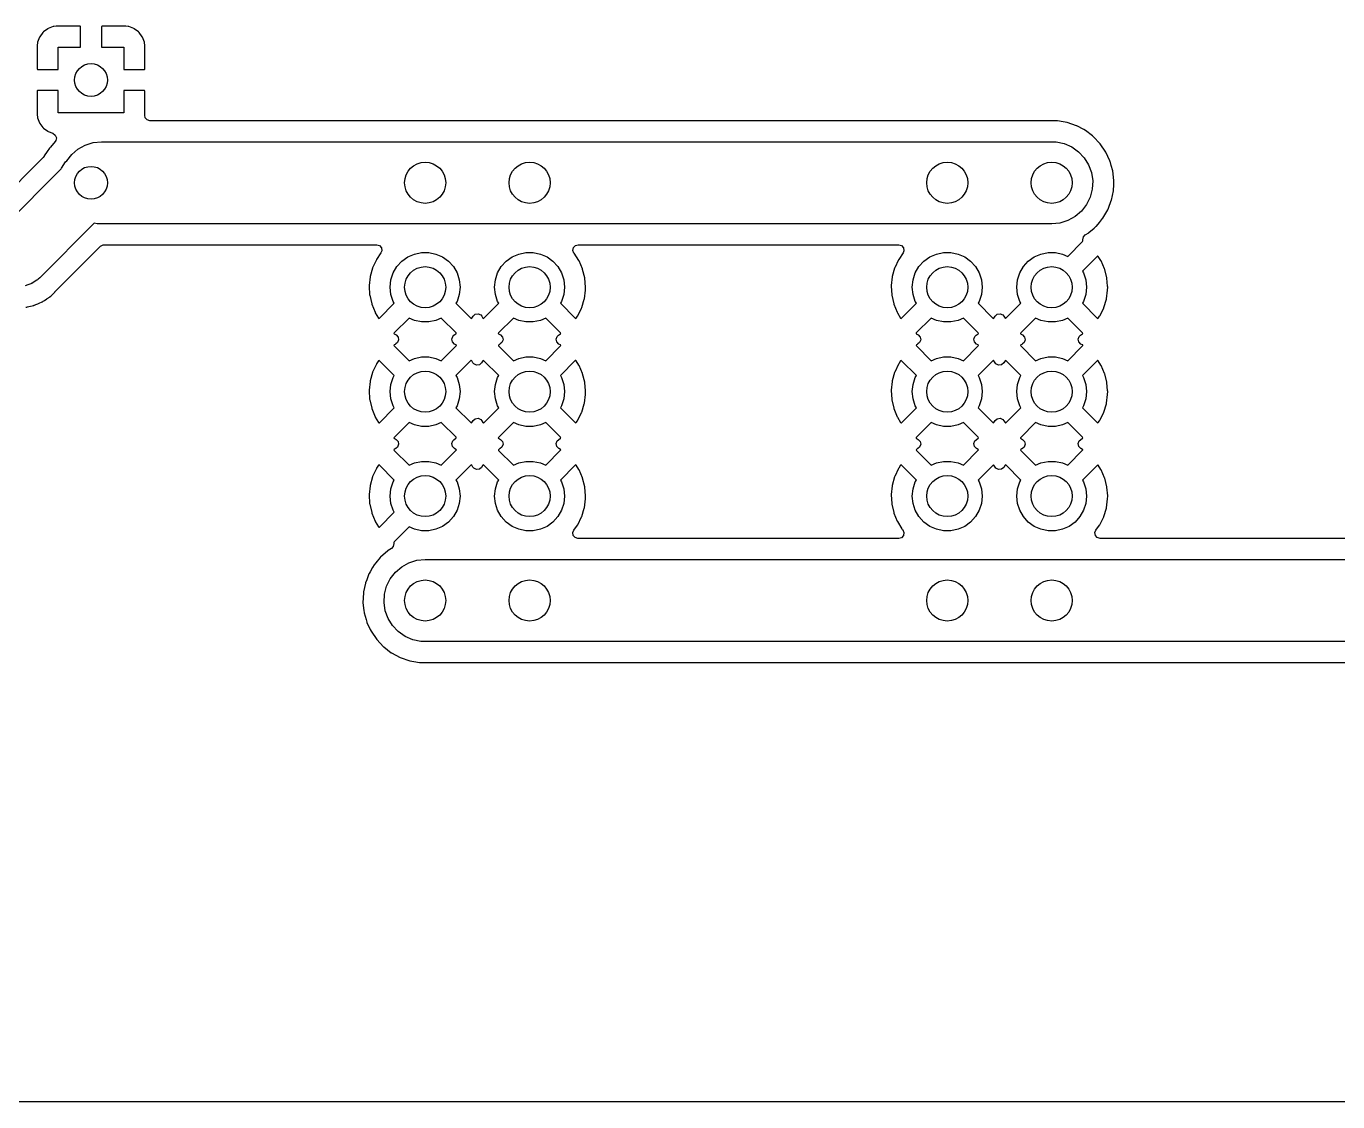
# Model space of a CAD drawing. Extents: x 80 to 223, y -132 to -72.
# Drawn here: x 158.95 to 190.85, y -131.83 to -105.67 of the extents above; entities that cross this region are included whole.
import ezdxf

# ---------------------------------------------------------------- set-up
doc = ezdxf.new("R2010")
doc.units = 0
doc.layers.add('BLACK', color=7, linetype='CONTINUOUS')

msp = doc.modelspace()

# ---------------------------------------------------------------- linework, layer by layer
at = {"layer": 'BLACK', "linetype": 'CONTINUOUS'}
for p, q in [((159.36, -105.818), (159.283, -105.92)), ((159.372, -105.806), (159.36, -105.818)), ((159.474, -105.729), (159.372, -105.806)), ((159.49, -105.721), (159.474, -105.729)), ((159.61, -105.676), (159.49, -105.721)), ((159.626, -105.672), (159.61, -105.676)), ((159.677, -105.666), (159.626, -105.672)), ((159.683, -105.666), (159.677, -105.666)), ((160.26, -105.666), (159.683, -105.666)), ((160.268, -105.668), (160.26, -105.666)), ((160.27, -105.669), (160.268, -105.668)), ((160.274, -105.684), (160.27, -105.669)), ((160.274, -106.174), (160.274, -105.684)), ((160.784, -105.672), (160.782, -105.68)), ((160.782, -105.68), (160.782, -106.174)), ((160.785, -105.67), (160.784, -105.672)), ((160.8, -105.666), (160.785, -105.67)), ((161.373, -105.666), (160.8, -105.666)), ((161.379, -105.666), (161.373, -105.666)), ((161.43, -105.672), (161.379, -105.666)), ((161.446, -105.676), (161.43, -105.672)), ((161.566, -105.721), (161.446, -105.676)), ((161.582, -105.729), (161.566, -105.721)), ((161.684, -105.806), (161.582, -105.729)), ((161.696, -105.818), (161.684, -105.806)), ((161.773, -105.92), (161.696, -105.818)), ((159.226, -106.072), (159.22, -106.123)), ((159.22, -106.123), (159.22, -106.129)), ((159.22, -106.129), (159.22, -106.702)), ((159.23, -106.056), (159.226, -106.072)), ((159.275, -105.936), (159.23, -106.056)), ((159.283, -105.92), (159.275, -105.936)), ((159.728, -106.72), (159.728, -106.174)), ((159.728, -106.174), (160.274, -106.174)), ((160.782, -106.174), (161.328, -106.174)), ((161.328, -106.174), (161.328, -106.72)), ((161.781, -105.936), (161.773, -105.92)), ((161.826, -106.056), (161.781, -105.936)), ((161.83, -106.072), (161.826, -106.056)), ((161.836, -106.123), (161.83, -106.072)), ((161.836, -106.129), (161.836, -106.123)), ((161.836, -106.706), (161.836, -106.129)), ((159.22, -106.702), (159.224, -106.717)), ((159.224, -106.717), (159.226, -106.718)), ((159.226, -106.718), (159.234, -106.72)), ((159.234, -106.72), (159.728, -106.72)), ((161.328, -106.72), (161.818, -106.72)), ((161.818, -106.72), (161.833, -106.716)), ((161.833, -106.716), (161.834, -106.714)), ((161.834, -106.714), (161.836, -106.706)), ((159.222, -107.234), (159.22, -107.242)), ((159.22, -107.242), (159.22, -107.819)), ((159.223, -107.232), (159.222, -107.234)), ((159.238, -107.228), (159.223, -107.232)), ((159.728, -107.228), (159.238, -107.228)), ((159.728, -107.774), (159.728, -107.228)), ((161.822, -107.228), (161.328, -107.228)), ((161.328, -107.228), (161.328, -107.774)), ((161.83, -107.23), (161.822, -107.228)), ((161.832, -107.231), (161.83, -107.23)), ((161.836, -107.246), (161.832, -107.231)), ((161.836, -107.819), (161.836, -107.246)), ((159.22, -107.819), (159.22, -107.825)), ((159.22, -107.825), (159.226, -107.876)), ((161.328, -107.774), (159.728, -107.774)), ((161.835, -107.829), (161.836, -107.826)), ((161.836, -107.829), (161.835, -107.829)), ((161.836, -107.825), (161.836, -107.819)), ((161.836, -107.826), (161.836, -107.825)), ((161.836, -107.826), (161.836, -107.826)), ((161.846, -107.892), (161.836, -107.829)), ((159.226, -107.876), (159.23, -107.892)), ((159.23, -107.892), (159.275, -108.012)), ((159.275, -108.012), (159.283, -108.028)), ((159.283, -108.028), (159.36, -108.13)), ((159.36, -108.13), (159.372, -108.142)), ((159.372, -108.142), (159.474, -108.219)), ((161.893, -107.945), (161.846, -107.892)), ((161.961, -107.965), (161.893, -107.945)), ((184.004, -107.965), (161.961, -107.965)), ((184.005, -107.966), (184.004, -107.965)), ((184.029, -107.967), (184.005, -107.966)), ((184.005, -107.966), (184.005, -107.966)), ((184.033, -107.967), (184.029, -107.967)), ((184.029, -107.967), (184.029, -107.967)), ((184.037, -107.967), (184.033, -107.967)), ((184.173, -107.991), (184.037, -107.967)), ((184.037, -107.967), (184.037, -107.967)), ((184.272, -108.008), (184.173, -107.991)), ((184.502, -108.087), (184.272, -108.008)), ((184.506, -108.09), (184.502, -108.087)), ((184.676, -108.18), (184.506, -108.09)), ((184.506, -108.09), (184.506, -108.09)), ((159.474, -108.219), (159.49, -108.227)), ((159.49, -108.227), (159.603, -108.27)), ((159.603, -108.27), (159.66, -108.312)), ((159.669, -108.448), (159.656, -108.468)), ((159.66, -108.312), (159.685, -108.379)), ((159.685, -108.379), (159.669, -108.448)), ((184.716, -108.202), (184.676, -108.18)), ((184.72, -108.205), (184.716, -108.202)), ((184.888, -108.333), (184.72, -108.205)), ((184.72, -108.205), (184.72, -108.205)), ((184.909, -108.349), (184.888, -108.333)), ((185.075, -108.526), (184.909, -108.349)), ((159.462, -108.716), (159.39, -108.817)), ((159.519, -108.634), (159.462, -108.716)), ((159.522, -108.63), (159.519, -108.634)), ((159.519, -108.634), (159.519, -108.634)), ((159.528, -108.623), (159.522, -108.63)), ((159.539, -108.61), (159.528, -108.623)), ((159.656, -108.468), (159.539, -108.61)), ((159.539, -108.61), (159.539, -108.61)), ((159.937, -108.94), (160.058, -108.784)), ((160.058, -108.784), (160.211, -108.653)), ((160.211, -108.653), (160.388, -108.555)), ((160.388, -108.555), (160.581, -108.494)), ((160.581, -108.494), (160.782, -108.474)), ((160.782, -108.474), (183.896, -108.474)), ((183.896, -108.474), (184.001, -108.479)), ((184.001, -108.479), (184.198, -108.521)), ((184.198, -108.521), (184.384, -108.601)), ((184.384, -108.601), (184.549, -108.717)), ((184.549, -108.717), (184.688, -108.864)), ((185.212, -108.726), (185.075, -108.526)), ((185.214, -108.731), (185.212, -108.726)), ((185.312, -108.942), (185.214, -108.731)), ((185.214, -108.731), (185.214, -108.731)), ((159.362, -108.86), (158.266, -109.957)), ((159.385, -108.827), (159.362, -108.86)), ((159.386, -108.826), (159.385, -108.827)), ((159.385, -108.827), (159.385, -108.827)), ((159.387, -108.824), (159.386, -108.826)), ((159.388, -108.822), (159.387, -108.824)), ((159.39, -108.817), (159.388, -108.822)), ((159.811, -109.118), (159.908, -108.968)), ((159.908, -108.968), (159.937, -108.94)), ((184.688, -108.864), (184.795, -109.036)), ((184.795, -109.036), (184.865, -109.225)), ((185.314, -108.946), (185.312, -108.942)), ((185.312, -108.942), (185.312, -108.942)), ((185.316, -108.951), (185.314, -108.946)), ((185.344, -109.052), (185.316, -108.951)), ((185.381, -109.18), (185.344, -109.052)), ((158.439, -110.502), (159.805, -109.137)), ((159.805, -109.137), (159.811, -109.118)), ((184.865, -109.225), (184.895, -109.425)), ((185.381, -109.185), (185.381, -109.18)), ((185.408, -109.416), (185.381, -109.185)), ((185.381, -109.185), (185.381, -109.185)), ((185.404, -109.527), (185.408, -109.421)), ((185.408, -109.421), (185.408, -109.416)), ((184.884, -109.627), (184.833, -109.823)), ((184.895, -109.425), (184.884, -109.627)), ((185.349, -109.896), (185.396, -109.669)), ((185.396, -109.669), (185.397, -109.664)), ((185.396, -109.669), (185.396, -109.669)), ((185.397, -109.664), (185.404, -109.527)), ((184.744, -110.004), (184.62, -110.164)), ((184.833, -109.823), (184.744, -110.004)), ((185.275, -110.091), (185.346, -109.906)), ((185.346, -109.906), (185.348, -109.901)), ((185.346, -109.906), (185.346, -109.906)), ((185.348, -109.901), (185.349, -109.896)), ((184.467, -110.295), (184.29, -110.393)), ((184.62, -110.164), (184.467, -110.295)), ((185.058, -110.436), (185.136, -110.342)), ((185.136, -110.342), (185.139, -110.338)), ((185.136, -110.342), (185.136, -110.342)), ((185.139, -110.338), (185.261, -110.128)), ((185.261, -110.128), (185.275, -110.091)), ((160.609, -110.454), (159.28, -111.782)), ((160.677, -110.469), (160.609, -110.454)), ((160.782, -110.474), (160.677, -110.469)), ((183.896, -110.474), (160.782, -110.474)), ((184.097, -110.454), (183.896, -110.474)), ((184.29, -110.393), (184.097, -110.454)), ((184.713, -110.742), (184.798, -110.689)), ((184.798, -110.689), (184.803, -110.686)), ((184.798, -110.689), (184.798, -110.689)), ((184.803, -110.686), (184.93, -110.574)), ((184.93, -110.574), (184.981, -110.529)), ((184.981, -110.529), (184.985, -110.525)), ((184.981, -110.529), (184.981, -110.529)), ((184.985, -110.525), (185.058, -110.436)), ((159.651, -112.13), (160.762, -111.019)), ((160.762, -111.019), (160.825, -110.985)), ((160.825, -110.985), (160.851, -110.983)), ((160.851, -110.983), (167.477, -110.983)), ((167.477, -110.983), (167.545, -111.003)), ((167.545, -111.003), (167.592, -111.056)), ((172.266, -111.05), (172.315, -110.999)), ((172.315, -110.999), (172.377, -110.983)), ((172.377, -110.983), (180.177, -110.983)), ((180.177, -110.983), (180.245, -111.003)), ((180.245, -111.003), (180.292, -111.056)), ((184.288, -111.263), (184.649, -110.901)), ((184.649, -110.901), (184.657, -110.887)), ((184.655, -110.858), (184.67, -110.788)), ((184.657, -110.887), (184.655, -110.858)), ((184.67, -110.788), (184.713, -110.742)), ((167.474, -111.337), (167.469, -111.346)), ((167.581, -111.18), (167.474, -111.337)), ((167.602, -111.126), (167.581, -111.18)), ((167.592, -111.056), (167.602, -111.126)), ((168.087, -111.382), (168.231, -111.278)), ((168.231, -111.278), (168.393, -111.206)), ((168.393, -111.206), (168.567, -111.169)), ((168.567, -111.169), (168.745, -111.169)), ((168.745, -111.169), (168.919, -111.206)), ((168.919, -111.206), (169.081, -111.278)), ((169.081, -111.278), (169.225, -111.382)), ((170.627, -111.382), (170.771, -111.278)), ((170.771, -111.278), (170.933, -111.206)), ((170.933, -111.206), (171.107, -111.169)), ((171.107, -111.169), (171.285, -111.169)), ((171.285, -111.169), (171.459, -111.206)), ((171.459, -111.206), (171.621, -111.278)), ((171.621, -111.278), (171.765, -111.382)), ((172.252, -111.119), (172.266, -111.05)), ((172.276, -111.182), (172.252, -111.119)), ((172.276, -111.183), (172.276, -111.182)), ((172.277, -111.185), (172.276, -111.183)), ((172.278, -111.187), (172.277, -111.185)), ((172.277, -111.185), (172.277, -111.185)), ((172.394, -111.366), (172.278, -111.187)), ((180.174, -111.337), (180.169, -111.346)), ((180.281, -111.18), (180.174, -111.337)), ((180.302, -111.126), (180.281, -111.18)), ((180.292, -111.056), (180.302, -111.126)), ((180.787, -111.382), (180.931, -111.278)), ((180.931, -111.278), (181.093, -111.206)), ((181.093, -111.206), (181.267, -111.169)), ((181.267, -111.169), (181.445, -111.169)), ((181.445, -111.169), (181.619, -111.206)), ((181.619, -111.206), (181.781, -111.278)), ((181.781, -111.278), (181.925, -111.382)), ((183.327, -111.382), (183.471, -111.278)), ((183.471, -111.278), (183.633, -111.206)), ((183.633, -111.206), (183.807, -111.169)), ((183.807, -111.169), (183.985, -111.169)), ((183.985, -111.169), (184.159, -111.206)), ((184.159, -111.206), (184.288, -111.263)), ((185.009, -111.26), (184.646, -111.623)), ((185.018, -111.256), (185.009, -111.26)), ((185.029, -111.265), (185.018, -111.256)), ((185.094, -111.366), (185.029, -111.265)), ((167.376, -111.548), (167.319, -111.754)), ((167.379, -111.539), (167.376, -111.548)), ((167.469, -111.346), (167.379, -111.539)), ((167.879, -111.668), (167.968, -111.514)), ((167.968, -111.514), (168.087, -111.382)), ((169.225, -111.382), (169.344, -111.514)), ((169.344, -111.514), (169.433, -111.668)), ((170.419, -111.668), (170.508, -111.514)), ((170.508, -111.514), (170.627, -111.382)), ((171.765, -111.382), (171.884, -111.514)), ((171.884, -111.514), (171.973, -111.668)), ((172.399, -111.375), (172.394, -111.366)), ((172.484, -111.57), (172.399, -111.375)), ((172.487, -111.58), (172.484, -111.57)), ((172.539, -111.786), (172.487, -111.58)), ((180.076, -111.548), (180.019, -111.754)), ((180.079, -111.539), (180.076, -111.548)), ((180.169, -111.346), (180.079, -111.539)), ((180.579, -111.668), (180.668, -111.514)), ((180.668, -111.514), (180.787, -111.382)), ((181.925, -111.382), (182.044, -111.514)), ((182.044, -111.514), (182.133, -111.668)), ((183.119, -111.668), (183.208, -111.514)), ((183.208, -111.514), (183.327, -111.382)), ((184.646, -111.623), (184.673, -111.668)), ((185.099, -111.375), (185.094, -111.366)), ((185.184, -111.57), (185.099, -111.375)), ((185.187, -111.58), (185.184, -111.57)), ((185.239, -111.786), (185.187, -111.58)), ((158.992, -111.957), (158.923, -111.982)), ((159.062, -111.934), (158.992, -111.957)), ((159.073, -111.927), (159.062, -111.934)), ((159.086, -111.923), (159.073, -111.927)), ((159.148, -111.882), (159.086, -111.923)), ((159.211, -111.844), (159.148, -111.882)), ((159.224, -111.832), (159.211, -111.844)), ((159.231, -111.827), (159.224, -111.832)), ((159.24, -111.818), (159.231, -111.827)), ((159.28, -111.782), (159.24, -111.818)), ((167.317, -111.764), (167.294, -111.976)), ((167.294, -111.976), (167.294, -111.986)), ((167.319, -111.754), (167.317, -111.764)), ((167.806, -112.014), (167.825, -111.837)), ((167.825, -111.837), (167.879, -111.668)), ((169.433, -111.668), (169.487, -111.837)), ((169.487, -111.837), (169.506, -112.014)), ((170.346, -112.014), (170.365, -111.837)), ((170.365, -111.837), (170.419, -111.668)), ((171.973, -111.668), (172.027, -111.837)), ((172.027, -111.837), (172.046, -112.014)), ((172.541, -111.797), (172.539, -111.786)), ((172.558, -112.011), (172.541, -111.797)), ((180.017, -111.764), (179.994, -111.976)), ((179.994, -111.976), (179.994, -111.986)), ((180.019, -111.754), (180.017, -111.764)), ((180.506, -112.014), (180.525, -111.837)), ((180.525, -111.837), (180.579, -111.668)), ((182.133, -111.668), (182.187, -111.837)), ((182.187, -111.837), (182.206, -112.014)), ((183.046, -112.014), (183.065, -111.837)), ((183.065, -111.837), (183.119, -111.668)), ((184.673, -111.668), (184.727, -111.837)), ((184.727, -111.837), (184.746, -112.014)), ((185.241, -111.797), (185.239, -111.786)), ((185.256, -111.986), (185.241, -111.797)), ((159.453, -112.297), (159.461, -112.291)), ((159.461, -112.291), (159.465, -112.288)), ((159.465, -112.288), (159.531, -112.245)), ((159.531, -112.245), (159.535, -112.242)), ((159.531, -112.245), (159.531, -112.245)), ((159.535, -112.242), (159.556, -112.224)), ((159.556, -112.224), (159.566, -112.216)), ((159.566, -112.216), (159.576, -112.209)), ((159.576, -112.209), (159.65, -112.132)), ((159.65, -112.132), (159.651, -112.13)), ((167.294, -111.986), (167.306, -112.198)), ((167.306, -112.198), (167.308, -112.209)), ((167.308, -112.209), (167.355, -112.416)), ((167.825, -112.191), (167.806, -112.014)), ((167.879, -112.36), (167.825, -112.191)), ((169.487, -112.191), (169.433, -112.36)), ((169.506, -112.014), (169.487, -112.191)), ((170.365, -112.191), (170.346, -112.014)), ((170.419, -112.36), (170.365, -112.191)), ((172.027, -112.191), (171.973, -112.36)), ((172.046, -112.014), (172.027, -112.191)), ((172.529, -112.297), (172.557, -112.084)), ((172.557, -112.077), (172.559, -112.017)), ((172.557, -112.084), (172.557, -112.077)), ((172.559, -112.017), (172.558, -112.011)), ((179.994, -111.986), (180.006, -112.198)), ((180.006, -112.198), (180.008, -112.209)), ((180.008, -112.209), (180.055, -112.416)), ((180.525, -112.191), (180.506, -112.014)), ((180.579, -112.36), (180.525, -112.191)), ((182.187, -112.191), (182.133, -112.36)), ((182.206, -112.014), (182.187, -112.191)), ((183.065, -112.191), (183.046, -112.014)), ((183.119, -112.36), (183.065, -112.191)), ((184.727, -112.191), (184.673, -112.36)), ((184.746, -112.014), (184.727, -112.191)), ((185.229, -112.297), (185.257, -112.084)), ((185.258, -112.011), (185.256, -111.986)), ((185.257, -112.077), (185.259, -112.017)), ((185.257, -112.084), (185.257, -112.077)), ((185.259, -112.017), (185.258, -112.011)), ((158.939, -112.5), (158.956, -112.497)), ((158.956, -112.497), (158.974, -112.496)), ((158.974, -112.496), (158.979, -112.494)), ((158.979, -112.494), (159.054, -112.474)), ((158.979, -112.494), (158.979, -112.494)), ((159.054, -112.474), (159.059, -112.472)), ((159.059, -112.472), (159.135, -112.455)), ((159.135, -112.455), (159.14, -112.454)), ((159.135, -112.455), (159.135, -112.455)), ((159.14, -112.454), (159.151, -112.449)), ((159.151, -112.449), (159.157, -112.447)), ((159.157, -112.447), (159.173, -112.441)), ((159.173, -112.441), (159.185, -112.438)), ((159.185, -112.438), (159.19, -112.436)), ((159.185, -112.438), (159.185, -112.438)), ((159.19, -112.436), (159.238, -112.414)), ((159.238, -112.414), (159.266, -112.4)), ((159.266, -112.4), (159.27, -112.398)), ((159.27, -112.398), (159.342, -112.368)), ((159.342, -112.368), (159.347, -112.366)), ((159.342, -112.368), (159.342, -112.368)), ((159.347, -112.366), (159.362, -112.356)), ((159.362, -112.356), (159.377, -112.347)), ((159.377, -112.347), (159.393, -112.34)), ((159.393, -112.34), (159.398, -112.336)), ((159.398, -112.336), (159.453, -112.297)), ((159.398, -112.336), (159.398, -112.336)), ((167.355, -112.416), (167.358, -112.426)), ((167.358, -112.426), (167.438, -112.624)), ((167.542, -112.769), (167.906, -112.405)), ((167.906, -112.405), (167.879, -112.36)), ((169.433, -112.36), (169.406, -112.405)), ((169.406, -112.405), (169.766, -112.765)), ((170.082, -112.769), (170.446, -112.405)), ((170.446, -112.405), (170.419, -112.36)), ((171.973, -112.36), (171.946, -112.405)), ((171.946, -112.405), (172.306, -112.765)), ((172.366, -112.711), (172.461, -112.52)), ((172.461, -112.52), (172.464, -112.511)), ((172.464, -112.511), (172.526, -112.307)), ((172.526, -112.307), (172.529, -112.297)), ((180.055, -112.416), (180.058, -112.426)), ((180.058, -112.426), (180.138, -112.624)), ((180.242, -112.769), (180.606, -112.405)), ((180.606, -112.405), (180.579, -112.36)), ((182.133, -112.36), (182.106, -112.405)), ((182.106, -112.405), (182.466, -112.765)), ((182.782, -112.769), (183.146, -112.405)), ((183.146, -112.405), (183.119, -112.36)), ((184.673, -112.36), (184.646, -112.405)), ((184.646, -112.405), (185.006, -112.765)), ((185.066, -112.711), (185.161, -112.52)), ((185.161, -112.52), (185.164, -112.511)), ((185.164, -112.511), (185.226, -112.307)), ((185.226, -112.307), (185.229, -112.297)), ((167.438, -112.624), (167.442, -112.633)), ((167.442, -112.633), (167.522, -112.763)), ((167.522, -112.763), (167.533, -112.773)), ((167.533, -112.773), (167.542, -112.769)), ((168.264, -112.765), (167.903, -113.126)), ((168.393, -112.822), (168.264, -112.765)), ((168.567, -112.859), (168.393, -112.822)), ((168.745, -112.859), (168.567, -112.859)), ((168.919, -112.822), (168.745, -112.859)), ((169.048, -112.765), (168.919, -112.822)), ((169.407, -113.124), (169.048, -112.765)), ((169.766, -112.765), (169.778, -112.772)), ((169.778, -112.772), (169.79, -112.763)), ((169.79, -112.763), (169.824, -112.716)), ((169.824, -112.716), (169.825, -112.717)), ((169.825, -112.717), (169.873, -112.673)), ((169.873, -112.673), (169.943, -112.661)), ((169.943, -112.661), (170.008, -112.688)), ((170.008, -112.688), (170.036, -112.72)), ((170.036, -112.72), (170.062, -112.763)), ((170.062, -112.763), (170.073, -112.773)), ((170.073, -112.773), (170.082, -112.769)), ((170.804, -112.765), (170.443, -113.126)), ((170.933, -112.822), (170.804, -112.765)), ((171.107, -112.859), (170.933, -112.822)), ((171.285, -112.859), (171.107, -112.859)), ((171.459, -112.822), (171.285, -112.859)), ((171.588, -112.765), (171.459, -112.822)), ((171.947, -113.124), (171.588, -112.765)), ((172.306, -112.765), (172.318, -112.772)), ((172.318, -112.772), (172.33, -112.763)), ((172.33, -112.763), (172.361, -112.72)), ((172.361, -112.72), (172.366, -112.711)), ((180.138, -112.624), (180.142, -112.633)), ((180.142, -112.633), (180.222, -112.763)), ((180.222, -112.763), (180.233, -112.773)), ((180.233, -112.773), (180.242, -112.769)), ((180.964, -112.765), (180.603, -113.126)), ((181.093, -112.822), (180.964, -112.765)), ((181.267, -112.859), (181.093, -112.822)), ((181.445, -112.859), (181.267, -112.859)), ((181.619, -112.822), (181.445, -112.859)), ((181.748, -112.765), (181.619, -112.822)), ((182.107, -113.124), (181.748, -112.765)), ((182.466, -112.765), (182.478, -112.772)), ((182.478, -112.772), (182.49, -112.763)), ((182.49, -112.763), (182.524, -112.716)), ((182.524, -112.716), (182.525, -112.717)), ((182.525, -112.717), (182.573, -112.673)), ((182.573, -112.673), (182.643, -112.661)), ((182.643, -112.661), (182.708, -112.688)), ((182.708, -112.688), (182.736, -112.72)), ((182.736, -112.72), (182.762, -112.763)), ((182.762, -112.763), (182.773, -112.773)), ((182.773, -112.773), (182.782, -112.769)), ((183.504, -112.765), (183.143, -113.126)), ((183.633, -112.822), (183.504, -112.765)), ((183.807, -112.859), (183.633, -112.822)), ((183.985, -112.859), (183.807, -112.859)), ((184.159, -112.822), (183.985, -112.859)), ((184.288, -112.765), (184.159, -112.822)), ((184.647, -113.124), (184.288, -112.765)), ((185.006, -112.765), (185.018, -112.772)), ((185.018, -112.772), (185.03, -112.763)), ((185.03, -112.763), (185.061, -112.72)), ((185.061, -112.72), (185.066, -112.711)), ((167.903, -113.126), (167.896, -113.139)), ((167.896, -113.139), (167.901, -113.146)), ((167.901, -113.146), (167.948, -113.174)), ((167.948, -113.174), (167.997, -113.225)), ((167.997, -113.225), (168.01, -113.295)), ((169.303, -113.276), (169.328, -113.21)), ((169.328, -113.21), (169.356, -113.183)), ((169.356, -113.183), (169.405, -113.148)), ((169.405, -113.148), (169.412, -113.139)), ((169.414, -113.137), (169.407, -113.124)), ((169.412, -113.139), (169.414, -113.137)), ((170.443, -113.126), (170.436, -113.139)), ((170.436, -113.139), (170.441, -113.146)), ((170.441, -113.146), (170.488, -113.174)), ((170.488, -113.174), (170.537, -113.225)), ((170.537, -113.225), (170.55, -113.295)), ((171.843, -113.276), (171.868, -113.21)), ((171.868, -113.21), (171.896, -113.183)), ((171.896, -113.183), (171.945, -113.148)), ((171.945, -113.148), (171.952, -113.139)), ((171.954, -113.137), (171.947, -113.124)), ((171.952, -113.139), (171.954, -113.137)), ((180.603, -113.126), (180.596, -113.139)), ((180.596, -113.139), (180.601, -113.146)), ((180.601, -113.146), (180.648, -113.174)), ((180.648, -113.174), (180.697, -113.225)), ((180.697, -113.225), (180.71, -113.295)), ((182.003, -113.276), (182.028, -113.21)), ((182.028, -113.21), (182.056, -113.183)), ((182.056, -113.183), (182.105, -113.148)), ((182.105, -113.148), (182.112, -113.139)), ((182.114, -113.137), (182.107, -113.124)), ((182.112, -113.139), (182.114, -113.137)), ((183.143, -113.126), (183.136, -113.139)), ((183.136, -113.139), (183.141, -113.146)), ((183.141, -113.146), (183.188, -113.174)), ((183.188, -113.174), (183.237, -113.225)), ((183.237, -113.225), (183.25, -113.295)), ((184.543, -113.276), (184.568, -113.21)), ((184.568, -113.21), (184.596, -113.183)), ((184.596, -113.183), (184.645, -113.148)), ((184.645, -113.148), (184.652, -113.139)), ((184.654, -113.137), (184.647, -113.124)), ((184.652, -113.139), (184.654, -113.137)), ((167.906, -113.419), (167.897, -113.43)), ((167.897, -113.43), (167.904, -113.443)), ((167.904, -113.443), (168.264, -113.803)), ((167.926, -113.404), (167.906, -113.419)), ((167.934, -113.399), (167.926, -113.404)), ((167.943, -113.394), (167.934, -113.399)), ((167.984, -113.361), (167.943, -113.394)), ((168.01, -113.295), (167.984, -113.361)), ((169.048, -113.803), (169.409, -113.441)), ((169.318, -113.345), (169.303, -113.276)), ((169.368, -113.396), (169.318, -113.345)), ((169.406, -113.417), (169.368, -113.396)), ((169.41, -113.419), (169.406, -113.417)), ((169.409, -113.441), (169.416, -113.429)), ((169.416, -113.429), (169.41, -113.419)), ((170.446, -113.419), (170.437, -113.43)), ((170.437, -113.43), (170.444, -113.443)), ((170.444, -113.443), (170.804, -113.803)), ((170.466, -113.404), (170.446, -113.419)), ((170.474, -113.399), (170.466, -113.404)), ((170.483, -113.394), (170.474, -113.399)), ((170.524, -113.361), (170.483, -113.394)), ((170.55, -113.295), (170.524, -113.361)), ((171.588, -113.803), (171.949, -113.441)), ((171.858, -113.345), (171.843, -113.276)), ((171.908, -113.396), (171.858, -113.345)), ((171.946, -113.417), (171.908, -113.396)), ((171.95, -113.419), (171.946, -113.417)), ((171.949, -113.441), (171.956, -113.429)), ((171.956, -113.429), (171.95, -113.419)), ((180.606, -113.419), (180.597, -113.43)), ((180.597, -113.43), (180.604, -113.443)), ((180.604, -113.443), (180.964, -113.803)), ((180.626, -113.404), (180.606, -113.419)), ((180.634, -113.399), (180.626, -113.404)), ((180.643, -113.394), (180.634, -113.399)), ((180.684, -113.361), (180.643, -113.394)), ((180.71, -113.295), (180.684, -113.361)), ((181.748, -113.803), (182.109, -113.441)), ((182.018, -113.345), (182.003, -113.276)), ((182.068, -113.396), (182.018, -113.345)), ((182.106, -113.417), (182.068, -113.396)), ((182.11, -113.419), (182.106, -113.417)), ((182.109, -113.441), (182.116, -113.429)), ((182.116, -113.429), (182.11, -113.419)), ((183.146, -113.419), (183.137, -113.43)), ((183.137, -113.43), (183.144, -113.443)), ((183.144, -113.443), (183.504, -113.803)), ((183.166, -113.404), (183.146, -113.419)), ((183.174, -113.399), (183.166, -113.404)), ((183.183, -113.394), (183.174, -113.399)), ((183.224, -113.361), (183.183, -113.394)), ((183.25, -113.295), (183.224, -113.361)), ((184.288, -113.803), (184.649, -113.441)), ((184.558, -113.345), (184.543, -113.276)), ((184.608, -113.396), (184.558, -113.345)), ((184.646, -113.417), (184.608, -113.396)), ((184.65, -113.419), (184.646, -113.417)), ((184.649, -113.441), (184.656, -113.429)), ((184.656, -113.429), (184.65, -113.419)), ((167.469, -113.886), (167.379, -114.079)), ((167.474, -113.877), (167.469, -113.886)), ((167.522, -113.806), (167.474, -113.877)), ((167.534, -113.797), (167.522, -113.806)), ((167.546, -113.803), (167.534, -113.797)), ((167.906, -114.163), (167.546, -113.803)), ((168.264, -113.803), (168.393, -113.746)), ((168.393, -113.746), (168.567, -113.709)), ((168.567, -113.709), (168.745, -113.709)), ((168.745, -113.709), (168.919, -113.746)), ((168.919, -113.746), (169.048, -113.803)), ((169.769, -113.8), (169.406, -114.163)), ((169.778, -113.796), (169.769, -113.8)), ((169.789, -113.805), (169.778, -113.796)), ((169.819, -113.852), (169.789, -113.805)), ((169.84, -113.876), (169.819, -113.852)), ((169.904, -113.908), (169.84, -113.876)), ((170.029, -113.855), (169.974, -113.9)), ((170.062, -113.806), (170.029, -113.855)), ((170.074, -113.797), (170.062, -113.806)), ((170.086, -113.803), (170.074, -113.797)), ((170.446, -114.163), (170.086, -113.803)), ((170.804, -113.803), (170.933, -113.746)), ((170.933, -113.746), (171.107, -113.709)), ((171.107, -113.709), (171.285, -113.709)), ((171.285, -113.709), (171.459, -113.746)), ((171.459, -113.746), (171.588, -113.803)), ((172.309, -113.8), (171.946, -114.163)), ((172.318, -113.796), (172.309, -113.8)), ((172.329, -113.805), (172.318, -113.796)), ((172.394, -113.906), (172.329, -113.805)), ((180.169, -113.886), (180.079, -114.079)), ((180.174, -113.877), (180.169, -113.886)), ((180.222, -113.806), (180.174, -113.877)), ((180.234, -113.797), (180.222, -113.806)), ((180.246, -113.803), (180.234, -113.797)), ((180.606, -114.163), (180.246, -113.803)), ((180.964, -113.803), (181.093, -113.746)), ((181.093, -113.746), (181.267, -113.709)), ((181.267, -113.709), (181.445, -113.709)), ((181.445, -113.709), (181.619, -113.746)), ((181.619, -113.746), (181.748, -113.803)), ((182.469, -113.8), (182.106, -114.163)), ((182.478, -113.796), (182.469, -113.8)), ((182.489, -113.805), (182.478, -113.796)), ((182.519, -113.852), (182.489, -113.805)), ((182.54, -113.876), (182.519, -113.852)), ((182.604, -113.908), (182.54, -113.876)), ((182.729, -113.855), (182.674, -113.9)), ((182.762, -113.806), (182.729, -113.855)), ((182.774, -113.797), (182.762, -113.806)), ((182.786, -113.803), (182.774, -113.797)), ((183.146, -114.163), (182.786, -113.803)), ((183.504, -113.803), (183.633, -113.746)), ((183.633, -113.746), (183.807, -113.709)), ((183.807, -113.709), (183.985, -113.709)), ((183.985, -113.709), (184.159, -113.746)), ((184.159, -113.746), (184.288, -113.803)), ((185.009, -113.8), (184.646, -114.163)), ((185.018, -113.796), (185.009, -113.8)), ((185.029, -113.805), (185.018, -113.796)), ((185.094, -113.906), (185.029, -113.805)), ((167.376, -114.088), (167.319, -114.294)), ((167.379, -114.079), (167.376, -114.088)), ((167.825, -114.377), (167.879, -114.208)), ((167.879, -114.208), (167.906, -114.163)), ((169.406, -114.163), (169.433, -114.208)), ((169.433, -114.208), (169.487, -114.377)), ((169.974, -113.9), (169.904, -113.908)), ((170.365, -114.377), (170.419, -114.208)), ((170.419, -114.208), (170.446, -114.163)), ((171.946, -114.163), (171.973, -114.208)), ((171.973, -114.208), (172.027, -114.377)), ((172.399, -113.915), (172.394, -113.906)), ((172.484, -114.11), (172.399, -113.915)), ((172.487, -114.12), (172.484, -114.11)), ((172.539, -114.326), (172.487, -114.12)), ((180.076, -114.088), (180.019, -114.294)), ((180.079, -114.079), (180.076, -114.088)), ((180.525, -114.377), (180.579, -114.208)), ((180.579, -114.208), (180.606, -114.163)), ((182.106, -114.163), (182.133, -114.208)), ((182.133, -114.208), (182.187, -114.377)), ((182.674, -113.9), (182.604, -113.908)), ((183.065, -114.377), (183.119, -114.208)), ((183.119, -114.208), (183.146, -114.163)), ((184.646, -114.163), (184.673, -114.208)), ((184.673, -114.208), (184.727, -114.377)), ((185.099, -113.915), (185.094, -113.906)), ((185.184, -114.11), (185.099, -113.915)), ((185.187, -114.12), (185.184, -114.11)), ((185.239, -114.326), (185.187, -114.12)), ((167.317, -114.304), (167.294, -114.516)), ((167.294, -114.516), (167.294, -114.526)), ((167.294, -114.526), (167.306, -114.738)), ((167.319, -114.294), (167.317, -114.304)), ((167.806, -114.554), (167.825, -114.377)), ((169.487, -114.377), (169.506, -114.554)), ((170.346, -114.554), (170.365, -114.377)), ((172.027, -114.377), (172.046, -114.554)), ((172.541, -114.337), (172.539, -114.326)), ((172.556, -114.526), (172.541, -114.337)), ((172.558, -114.551), (172.556, -114.526)), ((180.017, -114.304), (179.994, -114.516)), ((179.994, -114.516), (179.994, -114.526)), ((179.994, -114.526), (180.006, -114.738)), ((180.019, -114.294), (180.017, -114.304)), ((180.506, -114.554), (180.525, -114.377)), ((182.187, -114.377), (182.206, -114.554)), ((183.046, -114.554), (183.065, -114.377)), ((184.727, -114.377), (184.746, -114.554)), ((185.241, -114.337), (185.239, -114.326)), ((185.256, -114.526), (185.241, -114.337)), ((185.258, -114.551), (185.256, -114.526)), ((167.306, -114.738), (167.308, -114.749)), ((167.308, -114.749), (167.355, -114.956)), ((167.825, -114.731), (167.806, -114.554)), ((167.879, -114.9), (167.825, -114.731)), ((169.487, -114.731), (169.433, -114.9)), ((169.506, -114.554), (169.487, -114.731)), ((170.365, -114.731), (170.346, -114.554)), ((170.419, -114.9), (170.365, -114.731)), ((172.027, -114.731), (171.973, -114.9)), ((172.046, -114.554), (172.027, -114.731)), ((172.464, -115.051), (172.526, -114.847)), ((172.526, -114.847), (172.529, -114.837)), ((172.529, -114.837), (172.557, -114.624)), ((172.557, -114.617), (172.559, -114.557)), ((172.557, -114.624), (172.557, -114.617)), ((172.559, -114.557), (172.558, -114.551)), ((180.006, -114.738), (180.008, -114.749)), ((180.008, -114.749), (180.055, -114.956)), ((180.525, -114.731), (180.506, -114.554)), ((180.579, -114.9), (180.525, -114.731)), ((182.187, -114.731), (182.133, -114.9)), ((182.206, -114.554), (182.187, -114.731)), ((183.065, -114.731), (183.046, -114.554)), ((183.119, -114.9), (183.065, -114.731)), ((184.727, -114.731), (184.673, -114.9)), ((184.746, -114.554), (184.727, -114.731)), ((185.164, -115.051), (185.226, -114.847)), ((185.226, -114.847), (185.229, -114.837)), ((185.229, -114.837), (185.257, -114.624)), ((185.257, -114.617), (185.259, -114.557)), ((185.257, -114.624), (185.257, -114.617)), ((185.259, -114.557), (185.258, -114.551)), ((167.355, -114.956), (167.358, -114.966)), ((167.358, -114.966), (167.438, -115.164)), ((167.438, -115.164), (167.442, -115.173)), ((167.542, -115.309), (167.906, -114.945)), ((167.906, -114.945), (167.879, -114.9)), ((169.433, -114.9), (169.406, -114.945)), ((169.406, -114.945), (169.766, -115.305)), ((170.082, -115.309), (170.446, -114.945)), ((170.446, -114.945), (170.419, -114.9)), ((171.973, -114.9), (171.946, -114.945)), ((171.946, -114.945), (172.306, -115.305)), ((172.366, -115.251), (172.461, -115.06)), ((172.461, -115.06), (172.464, -115.051)), ((180.055, -114.956), (180.058, -114.966)), ((180.058, -114.966), (180.138, -115.164)), ((180.138, -115.164), (180.142, -115.173)), ((180.242, -115.309), (180.606, -114.945)), ((180.606, -114.945), (180.579, -114.9)), ((182.133, -114.9), (182.106, -114.945)), ((182.106, -114.945), (182.466, -115.305)), ((182.782, -115.309), (183.146, -114.945)), ((183.146, -114.945), (183.119, -114.9)), ((184.673, -114.9), (184.646, -114.945)), ((184.646, -114.945), (185.006, -115.305)), ((185.066, -115.251), (185.161, -115.06)), ((185.161, -115.06), (185.164, -115.051)), ((167.442, -115.173), (167.522, -115.303)), ((167.522, -115.303), (167.533, -115.313)), ((167.533, -115.313), (167.542, -115.309)), ((168.264, -115.305), (167.903, -115.666)), ((168.393, -115.362), (168.264, -115.305)), ((168.567, -115.399), (168.393, -115.362)), ((168.745, -115.399), (168.567, -115.399)), ((168.919, -115.362), (168.745, -115.399)), ((169.048, -115.305), (168.919, -115.362)), ((169.407, -115.664), (169.048, -115.305)), ((169.766, -115.305), (169.778, -115.312)), ((169.778, -115.312), (169.79, -115.303)), ((169.79, -115.303), (169.824, -115.256)), ((169.824, -115.256), (169.825, -115.257)), ((169.825, -115.257), (169.873, -115.213)), ((169.873, -115.213), (169.943, -115.201)), ((169.943, -115.201), (170.008, -115.228)), ((170.008, -115.228), (170.036, -115.26)), ((170.036, -115.26), (170.062, -115.303)), ((170.062, -115.303), (170.073, -115.313)), ((170.073, -115.313), (170.082, -115.309)), ((170.804, -115.305), (170.443, -115.666)), ((170.933, -115.362), (170.804, -115.305)), ((171.107, -115.399), (170.933, -115.362)), ((171.285, -115.399), (171.107, -115.399)), ((171.459, -115.362), (171.285, -115.399)), ((171.588, -115.305), (171.459, -115.362)), ((171.947, -115.664), (171.588, -115.305)), ((172.306, -115.305), (172.318, -115.312)), ((172.318, -115.312), (172.33, -115.303)), ((172.33, -115.303), (172.361, -115.26)), ((172.361, -115.26), (172.366, -115.251)), ((180.142, -115.173), (180.222, -115.303)), ((180.222, -115.303), (180.233, -115.313)), ((180.233, -115.313), (180.242, -115.309)), ((180.964, -115.305), (180.603, -115.666)), ((181.093, -115.362), (180.964, -115.305)), ((181.267, -115.399), (181.093, -115.362)), ((181.445, -115.399), (181.267, -115.399)), ((181.619, -115.362), (181.445, -115.399)), ((181.748, -115.305), (181.619, -115.362)), ((182.107, -115.664), (181.748, -115.305)), ((182.466, -115.305), (182.478, -115.312)), ((182.478, -115.312), (182.49, -115.303)), ((182.49, -115.303), (182.524, -115.256)), ((182.524, -115.256), (182.525, -115.257)), ((182.525, -115.257), (182.573, -115.213)), ((182.573, -115.213), (182.643, -115.201)), ((182.643, -115.201), (182.708, -115.228)), ((182.708, -115.228), (182.736, -115.26)), ((182.736, -115.26), (182.762, -115.303)), ((182.762, -115.303), (182.773, -115.313)), ((182.773, -115.313), (182.782, -115.309)), ((183.504, -115.305), (183.143, -115.666)), ((183.633, -115.362), (183.504, -115.305)), ((183.807, -115.399), (183.633, -115.362)), ((183.985, -115.399), (183.807, -115.399)), ((184.159, -115.362), (183.985, -115.399)), ((184.288, -115.305), (184.159, -115.362)), ((184.647, -115.664), (184.288, -115.305)), ((185.006, -115.305), (185.018, -115.312)), ((185.018, -115.312), (185.03, -115.303)), ((185.03, -115.303), (185.061, -115.26)), ((185.061, -115.26), (185.066, -115.251)), ((167.903, -115.666), (167.896, -115.679)), ((167.896, -115.679), (167.901, -115.686)), ((167.901, -115.686), (167.948, -115.714)), ((167.948, -115.714), (167.997, -115.765)), ((167.997, -115.765), (168.01, -115.835)), ((169.303, -115.816), (169.328, -115.75)), ((169.328, -115.75), (169.356, -115.723)), ((169.356, -115.723), (169.405, -115.688)), ((169.405, -115.688), (169.412, -115.679)), ((169.414, -115.677), (169.407, -115.664)), ((169.412, -115.679), (169.414, -115.677)), ((170.443, -115.666), (170.436, -115.679)), ((170.436, -115.679), (170.441, -115.686)), ((170.441, -115.686), (170.488, -115.714)), ((170.488, -115.714), (170.537, -115.765)), ((170.537, -115.765), (170.55, -115.835)), ((171.843, -115.816), (171.868, -115.75)), ((171.868, -115.75), (171.896, -115.723)), ((171.896, -115.723), (171.945, -115.688)), ((171.945, -115.688), (171.952, -115.679)), ((171.954, -115.677), (171.947, -115.664)), ((171.952, -115.679), (171.954, -115.677)), ((180.603, -115.666), (180.596, -115.679)), ((180.596, -115.679), (180.601, -115.686)), ((180.601, -115.686), (180.648, -115.714)), ((180.648, -115.714), (180.697, -115.765)), ((180.697, -115.765), (180.71, -115.835)), ((182.003, -115.816), (182.028, -115.75)), ((182.028, -115.75), (182.056, -115.723)), ((182.056, -115.723), (182.105, -115.688)), ((182.105, -115.688), (182.112, -115.679)), ((182.114, -115.677), (182.107, -115.664)), ((182.112, -115.679), (182.114, -115.677)), ((183.143, -115.666), (183.136, -115.679)), ((183.136, -115.679), (183.141, -115.686)), ((183.141, -115.686), (183.188, -115.714)), ((183.188, -115.714), (183.237, -115.765)), ((183.237, -115.765), (183.25, -115.835)), ((184.543, -115.816), (184.568, -115.75)), ((184.568, -115.75), (184.596, -115.723)), ((184.596, -115.723), (184.645, -115.688)), ((184.645, -115.688), (184.652, -115.679)), ((184.654, -115.677), (184.647, -115.664)), ((184.652, -115.679), (184.654, -115.677)), ((167.906, -115.959), (167.897, -115.97)), ((167.897, -115.97), (167.904, -115.983)), ((167.904, -115.983), (168.264, -116.343)), ((167.926, -115.944), (167.906, -115.959)), ((167.934, -115.939), (167.926, -115.944)), ((167.943, -115.934), (167.934, -115.939)), ((167.984, -115.901), (167.943, -115.934)), ((168.01, -115.835), (167.984, -115.901)), ((169.048, -116.343), (169.409, -115.981)), ((169.318, -115.885), (169.303, -115.816)), ((169.368, -115.936), (169.318, -115.885)), ((169.406, -115.957), (169.368, -115.936)), ((169.41, -115.959), (169.406, -115.957)), ((169.409, -115.981), (169.416, -115.969)), ((169.416, -115.969), (169.41, -115.959)), ((170.446, -115.959), (170.437, -115.97)), ((170.437, -115.97), (170.444, -115.983)), ((170.444, -115.983), (170.804, -116.343)), ((170.466, -115.944), (170.446, -115.959)), ((170.474, -115.939), (170.466, -115.944)), ((170.483, -115.934), (170.474, -115.939)), ((170.524, -115.901), (170.483, -115.934)), ((170.55, -115.835), (170.524, -115.901)), ((171.588, -116.343), (171.949, -115.981)), ((171.858, -115.885), (171.843, -115.816)), ((171.908, -115.936), (171.858, -115.885)), ((171.946, -115.957), (171.908, -115.936)), ((171.95, -115.959), (171.946, -115.957)), ((171.949, -115.981), (171.956, -115.969)), ((171.956, -115.969), (171.95, -115.959)), ((180.606, -115.959), (180.597, -115.97)), ((180.597, -115.97), (180.604, -115.983)), ((180.604, -115.983), (180.964, -116.343)), ((180.626, -115.944), (180.606, -115.959)), ((180.634, -115.939), (180.626, -115.944)), ((180.643, -115.934), (180.634, -115.939)), ((180.684, -115.901), (180.643, -115.934)), ((180.71, -115.835), (180.684, -115.901)), ((181.748, -116.343), (182.109, -115.981)), ((182.018, -115.885), (182.003, -115.816)), ((182.068, -115.936), (182.018, -115.885)), ((182.106, -115.957), (182.068, -115.936)), ((182.11, -115.959), (182.106, -115.957)), ((182.109, -115.981), (182.116, -115.969)), ((182.116, -115.969), (182.11, -115.959)), ((183.146, -115.959), (183.137, -115.97)), ((183.137, -115.97), (183.144, -115.983)), ((183.144, -115.983), (183.504, -116.343)), ((183.166, -115.944), (183.146, -115.959)), ((183.174, -115.939), (183.166, -115.944)), ((183.183, -115.934), (183.174, -115.939)), ((183.224, -115.901), (183.183, -115.934)), ((183.25, -115.835), (183.224, -115.901)), ((184.288, -116.343), (184.649, -115.981)), ((184.558, -115.885), (184.543, -115.816)), ((184.608, -115.936), (184.558, -115.885)), ((184.646, -115.957), (184.608, -115.936)), ((184.65, -115.959), (184.646, -115.957)), ((184.649, -115.981), (184.656, -115.969)), ((184.656, -115.969), (184.65, -115.959)), ((167.469, -116.426), (167.379, -116.619)), ((167.474, -116.417), (167.469, -116.426)), ((167.522, -116.346), (167.474, -116.417)), ((167.534, -116.337), (167.522, -116.346)), ((167.546, -116.343), (167.534, -116.337)), ((167.906, -116.703), (167.546, -116.343)), ((168.264, -116.343), (168.393, -116.286)), ((168.393, -116.286), (168.567, -116.249)), ((168.567, -116.249), (168.745, -116.249)), ((168.745, -116.249), (168.919, -116.286)), ((168.919, -116.286), (169.048, -116.343)), ((169.769, -116.34), (169.406, -116.703)), ((169.778, -116.336), (169.769, -116.34)), ((169.789, -116.345), (169.778, -116.336)), ((169.819, -116.392), (169.789, -116.345)), ((169.84, -116.416), (169.819, -116.392)), ((169.904, -116.448), (169.84, -116.416)), ((169.974, -116.44), (169.904, -116.448)), ((170.029, -116.395), (169.974, -116.44)), ((170.062, -116.346), (170.029, -116.395)), ((170.074, -116.337), (170.062, -116.346)), ((170.086, -116.343), (170.074, -116.337)), ((170.446, -116.703), (170.086, -116.343)), ((170.804, -116.343), (170.933, -116.286)), ((170.933, -116.286), (171.107, -116.249)), ((171.107, -116.249), (171.285, -116.249)), ((171.285, -116.249), (171.459, -116.286)), ((171.459, -116.286), (171.588, -116.343)), ((172.309, -116.34), (171.946, -116.703)), ((172.318, -116.336), (172.309, -116.34)), ((172.329, -116.345), (172.318, -116.336)), ((172.394, -116.446), (172.329, -116.345)), ((180.169, -116.426), (180.079, -116.619)), ((180.174, -116.417), (180.169, -116.426)), ((180.222, -116.346), (180.174, -116.417)), ((180.234, -116.337), (180.222, -116.346)), ((180.246, -116.343), (180.234, -116.337)), ((180.606, -116.703), (180.246, -116.343)), ((180.964, -116.343), (181.093, -116.286)), ((181.093, -116.286), (181.267, -116.249)), ((181.267, -116.249), (181.445, -116.249)), ((181.445, -116.249), (181.619, -116.286)), ((181.619, -116.286), (181.748, -116.343)), ((182.469, -116.34), (182.106, -116.703)), ((182.478, -116.336), (182.469, -116.34)), ((182.489, -116.345), (182.478, -116.336)), ((182.519, -116.392), (182.489, -116.345)), ((182.54, -116.416), (182.519, -116.392)), ((182.604, -116.448), (182.54, -116.416)), ((182.674, -116.44), (182.604, -116.448)), ((182.729, -116.395), (182.674, -116.44)), ((182.762, -116.346), (182.729, -116.395)), ((182.774, -116.337), (182.762, -116.346)), ((182.786, -116.343), (182.774, -116.337)), ((183.146, -116.703), (182.786, -116.343)), ((183.504, -116.343), (183.633, -116.286)), ((183.633, -116.286), (183.807, -116.249)), ((183.807, -116.249), (183.985, -116.249)), ((183.985, -116.249), (184.159, -116.286)), ((184.159, -116.286), (184.288, -116.343)), ((185.009, -116.34), (184.646, -116.703)), ((185.018, -116.336), (185.009, -116.34)), ((185.029, -116.345), (185.018, -116.336)), ((185.094, -116.446), (185.029, -116.345)), ((167.376, -116.628), (167.319, -116.834)), ((167.379, -116.619), (167.376, -116.628)), ((167.825, -116.917), (167.879, -116.748)), ((167.879, -116.748), (167.906, -116.703)), ((169.406, -116.703), (169.433, -116.748)), ((169.433, -116.748), (169.487, -116.917)), ((170.365, -116.917), (170.419, -116.748)), ((170.419, -116.748), (170.446, -116.703)), ((171.946, -116.703), (171.973, -116.748)), ((171.973, -116.748), (172.027, -116.917)), ((172.399, -116.455), (172.394, -116.446)), ((172.484, -116.65), (172.399, -116.455)), ((172.487, -116.66), (172.484, -116.65)), ((172.539, -116.866), (172.487, -116.66)), ((180.076, -116.628), (180.019, -116.834)), ((180.079, -116.619), (180.076, -116.628)), ((180.525, -116.917), (180.579, -116.748)), ((180.579, -116.748), (180.606, -116.703)), ((182.106, -116.703), (182.133, -116.748)), ((182.133, -116.748), (182.187, -116.917)), ((183.065, -116.917), (183.119, -116.748)), ((183.119, -116.748), (183.146, -116.703)), ((184.646, -116.703), (184.673, -116.748)), ((184.673, -116.748), (184.727, -116.917)), ((185.099, -116.455), (185.094, -116.446)), ((185.184, -116.65), (185.099, -116.455)), ((185.187, -116.66), (185.184, -116.65)), ((185.239, -116.866), (185.187, -116.66)), ((167.317, -116.844), (167.294, -117.056)), ((167.294, -117.056), (167.294, -117.066)), ((167.294, -117.066), (167.306, -117.278)), ((167.319, -116.834), (167.317, -116.844)), ((167.806, -117.094), (167.825, -116.917)), ((169.487, -116.917), (169.506, -117.094)), ((170.346, -117.094), (170.365, -116.917)), ((172.027, -116.917), (172.046, -117.094)), ((172.541, -116.877), (172.539, -116.866)), ((172.558, -117.091), (172.541, -116.877)), ((180.017, -116.844), (179.994, -117.056)), ((179.994, -117.056), (179.994, -117.066)), ((179.994, -117.066), (180.006, -117.278)), ((180.019, -116.834), (180.017, -116.844)), ((180.506, -117.094), (180.525, -116.917)), ((182.187, -116.917), (182.206, -117.094)), ((183.046, -117.094), (183.065, -116.917)), ((184.727, -116.917), (184.746, -117.094)), ((185.241, -116.877), (185.239, -116.866)), ((185.258, -117.091), (185.241, -116.877)), ((167.306, -117.278), (167.308, -117.289)), ((167.308, -117.289), (167.355, -117.496)), ((167.825, -117.271), (167.806, -117.094)), ((167.879, -117.44), (167.825, -117.271)), ((169.487, -117.271), (169.433, -117.44)), ((169.506, -117.094), (169.487, -117.271)), ((170.365, -117.271), (170.346, -117.094)), ((170.419, -117.44), (170.365, -117.271)), ((172.027, -117.271), (171.973, -117.44)), ((172.046, -117.094), (172.027, -117.271)), ((172.464, -117.591), (172.526, -117.387)), ((172.526, -117.387), (172.529, -117.377)), ((172.529, -117.377), (172.557, -117.164)), ((172.557, -117.157), (172.559, -117.097)), ((172.557, -117.164), (172.557, -117.157)), ((172.559, -117.097), (172.558, -117.091)), ((180.006, -117.278), (180.008, -117.289)), ((180.008, -117.289), (180.055, -117.496)), ((180.525, -117.271), (180.506, -117.094)), ((180.579, -117.44), (180.525, -117.271)), ((182.187, -117.271), (182.133, -117.44)), ((182.206, -117.094), (182.187, -117.271)), ((183.065, -117.271), (183.046, -117.094)), ((183.119, -117.44), (183.065, -117.271)), ((184.727, -117.271), (184.673, -117.44)), ((184.746, -117.094), (184.727, -117.271)), ((185.164, -117.591), (185.226, -117.387)), ((185.226, -117.387), (185.229, -117.377)), ((185.229, -117.377), (185.257, -117.164)), ((185.257, -117.157), (185.259, -117.097)), ((185.257, -117.164), (185.257, -117.157)), ((185.259, -117.097), (185.258, -117.091)), ((167.355, -117.496), (167.358, -117.506)), ((167.358, -117.506), (167.438, -117.704)), ((167.438, -117.704), (167.442, -117.713)), ((167.442, -117.713), (167.522, -117.843)), ((167.542, -117.849), (167.906, -117.485)), ((167.906, -117.485), (167.879, -117.44)), ((169.344, -117.594), (169.225, -117.726)), ((169.433, -117.44), (169.344, -117.594)), ((170.508, -117.594), (170.419, -117.44)), ((170.627, -117.726), (170.508, -117.594)), ((171.884, -117.594), (171.765, -117.726)), ((171.973, -117.44), (171.884, -117.594)), ((172.366, -117.791), (172.461, -117.6)), ((172.461, -117.6), (172.464, -117.591)), ((180.055, -117.496), (180.058, -117.506)), ((180.058, -117.506), (180.138, -117.704)), ((180.138, -117.704), (180.142, -117.713)), ((180.142, -117.713), (180.254, -117.894)), ((180.668, -117.594), (180.579, -117.44)), ((180.787, -117.726), (180.668, -117.594)), ((182.044, -117.594), (181.925, -117.726)), ((182.133, -117.44), (182.044, -117.594)), ((183.208, -117.594), (183.119, -117.44)), ((183.327, -117.726), (183.208, -117.594)), ((184.584, -117.594), (184.465, -117.726)), ((184.673, -117.44), (184.584, -117.594)), ((185.066, -117.791), (185.161, -117.6)), ((185.161, -117.6), (185.164, -117.591)), ((167.522, -117.843), (167.533, -117.853)), ((167.533, -117.853), (167.542, -117.849)), ((168.264, -117.845), (167.903, -118.206)), ((168.393, -117.902), (168.264, -117.845)), ((168.567, -117.939), (168.393, -117.902)), ((168.745, -117.939), (168.567, -117.939)), ((168.919, -117.902), (168.745, -117.939)), ((169.081, -117.83), (168.919, -117.902)), ((169.225, -117.726), (169.081, -117.83)), ((170.771, -117.83), (170.627, -117.726)), ((170.933, -117.902), (170.771, -117.83)), ((171.107, -117.939), (170.933, -117.902)), ((171.285, -117.939), (171.107, -117.939)), ((171.459, -117.902), (171.285, -117.939)), ((171.621, -117.83), (171.459, -117.902)), ((171.765, -117.726), (171.621, -117.83)), ((172.248, -117.982), (172.27, -117.926)), ((172.258, -118.052), (172.248, -117.982)), ((172.27, -117.926), (172.361, -117.8)), ((172.361, -117.8), (172.366, -117.791)), ((180.254, -117.894), (180.26, -117.903)), ((180.26, -117.903), (180.272, -117.917)), ((180.272, -117.917), (180.302, -117.982)), ((180.302, -117.982), (180.292, -118.052)), ((180.931, -117.83), (180.787, -117.726)), ((181.093, -117.902), (180.931, -117.83)), ((181.267, -117.939), (181.093, -117.902)), ((181.445, -117.939), (181.267, -117.939)), ((181.619, -117.902), (181.445, -117.939)), ((181.781, -117.83), (181.619, -117.902)), ((181.925, -117.726), (181.781, -117.83)), ((183.471, -117.83), (183.327, -117.726)), ((183.633, -117.902), (183.471, -117.83)), ((183.807, -117.939), (183.633, -117.902)), ((183.985, -117.939), (183.807, -117.939)), ((184.159, -117.902), (183.985, -117.939)), ((184.321, -117.83), (184.159, -117.902)), ((184.465, -117.726), (184.321, -117.83)), ((184.948, -117.982), (184.97, -117.926)), ((184.958, -118.052), (184.948, -117.982)), ((184.97, -117.926), (185.061, -117.8)), ((185.061, -117.8), (185.066, -117.791)), ((167.882, -118.32), (167.839, -118.366)), ((167.897, -118.25), (167.882, -118.32)), ((167.903, -118.206), (167.895, -118.22)), ((167.895, -118.22), (167.897, -118.25)), ((172.305, -118.105), (172.258, -118.052)), ((172.373, -118.125), (172.305, -118.105)), ((180.177, -118.125), (172.373, -118.125)), ((180.245, -118.106), (180.177, -118.125)), ((180.292, -118.052), (180.245, -118.106)), ((185.005, -118.105), (184.958, -118.052)), ((185.073, -118.125), (185.005, -118.105)), ((192.877, -118.125), (185.073, -118.125)), ((167.564, -118.587), (167.455, -118.719)), ((167.567, -118.583), (167.564, -118.587)), ((167.564, -118.587), (167.564, -118.587)), ((167.571, -118.579), (167.567, -118.583)), ((167.746, -118.426), (167.571, -118.579)), ((167.571, -118.579), (167.571, -118.579)), ((167.749, -118.422), (167.746, -118.426)), ((167.754, -118.419), (167.749, -118.422)), ((167.839, -118.366), (167.754, -118.419)), ((167.754, -118.419), (167.754, -118.419)), ((168.262, -118.715), (168.455, -118.654)), ((168.455, -118.654), (168.656, -118.634)), ((168.656, -118.634), (208.916, -118.634)), ((167.289, -118.985), (167.234, -119.129)), ((167.291, -118.98), (167.289, -118.985)), ((167.315, -118.94), (167.291, -118.98)), ((167.377, -118.833), (167.315, -118.94)), ((167.413, -118.77), (167.377, -118.833)), ((167.455, -118.719), (167.413, -118.77)), ((167.808, -119.104), (167.932, -118.944)), ((167.932, -118.944), (168.085, -118.813)), ((168.085, -118.813), (168.262, -118.715)), ((167.203, -119.212), (167.159, -119.422)), ((167.204, -119.207), (167.203, -119.212)), ((167.203, -119.212), (167.203, -119.212)), ((167.234, -119.129), (167.204, -119.207)), ((167.668, -119.481), (167.719, -119.285)), ((167.719, -119.285), (167.808, -119.104)), ((167.155, -119.444), (167.144, -119.687)), ((167.159, -119.422), (167.155, -119.444)), ((167.657, -119.683), (167.668, -119.481)), ((167.144, -119.687), (167.144, -119.692)), ((167.144, -119.692), (167.166, -119.881)), ((167.144, -119.692), (167.144, -119.692)), ((167.166, -119.881), (167.171, -119.928)), ((167.171, -119.928), (167.173, -119.933)), ((167.173, -119.933), (167.173, -119.933)), ((167.173, -119.933), (167.218, -120.094)), ((167.687, -119.883), (167.657, -119.683)), ((167.757, -120.072), (167.687, -119.883)), ((167.218, -120.094), (167.238, -120.162)), ((167.238, -120.162), (167.24, -120.166)), ((167.24, -120.166), (167.24, -120.166)), ((167.24, -120.166), (167.32, -120.339)), ((167.864, -120.244), (167.757, -120.072)), ((168.003, -120.391), (167.864, -120.244)), ((167.32, -120.339), (167.34, -120.382)), ((167.34, -120.382), (167.477, -120.582)), ((167.477, -120.582), (167.643, -120.759)), ((168.168, -120.507), (168.003, -120.391)), ((168.354, -120.587), (168.168, -120.507)), ((168.551, -120.629), (168.354, -120.587)), ((167.643, -120.759), (167.647, -120.762)), ((167.647, -120.762), (167.647, -120.762)), ((167.647, -120.762), (167.832, -120.903)), ((167.832, -120.903), (167.832, -120.903)), ((167.832, -120.903), (167.836, -120.906)), ((167.836, -120.906), (168.05, -121.021)), ((168.656, -120.634), (168.551, -120.629)), ((208.916, -120.634), (168.656, -120.634)), ((168.05, -121.021), (168.28, -121.1)), ((168.28, -121.1), (168.379, -121.117)), ((168.379, -121.117), (168.515, -121.141)), ((168.515, -121.141), (168.515, -121.141)), ((168.515, -121.141), (168.519, -121.141)), ((168.519, -121.141), (168.523, -121.141)), ((168.523, -121.141), (168.523, -121.141)), ((168.523, -121.141), (168.547, -121.142)), ((168.547, -121.142), (168.547, -121.142)), ((168.547, -121.142), (168.548, -121.142)), ((168.548, -121.142), (208.977, -121.142)), ((218.144, -131.826), (84.8854, -131.826))]:
    msp.add_line(p, q, dxfattribs=at)
at = {"layer": 'BLACK'}
for centre, radius in [((160.528, -106.974), 0.4), ((160.528, -109.474), 0.4), ((168.656, -109.474), 0.5), ((171.196, -109.474), 0.5), ((181.356, -109.474), 0.5), ((183.896, -109.474), 0.5), ((168.656, -112.014), 0.5), ((171.196, -112.014), 0.5), ((181.356, -112.014), 0.5), ((183.896, -112.014), 0.5), ((168.656, -114.554), 0.5), ((171.196, -114.554), 0.5), ((181.356, -114.554), 0.5), ((183.896, -114.554), 0.5), ((168.656, -117.094), 0.5), ((171.196, -117.094), 0.5), ((181.356, -117.094), 0.5), ((183.896, -117.094), 0.5), ((168.656, -119.634), 0.5), ((171.196, -119.634), 0.5), ((181.356, -119.634), 0.5), ((183.896, -119.634), 0.5)]:
    msp.add_circle(centre, radius, dxfattribs=at)

doc.saveas('drawing.dxf')
